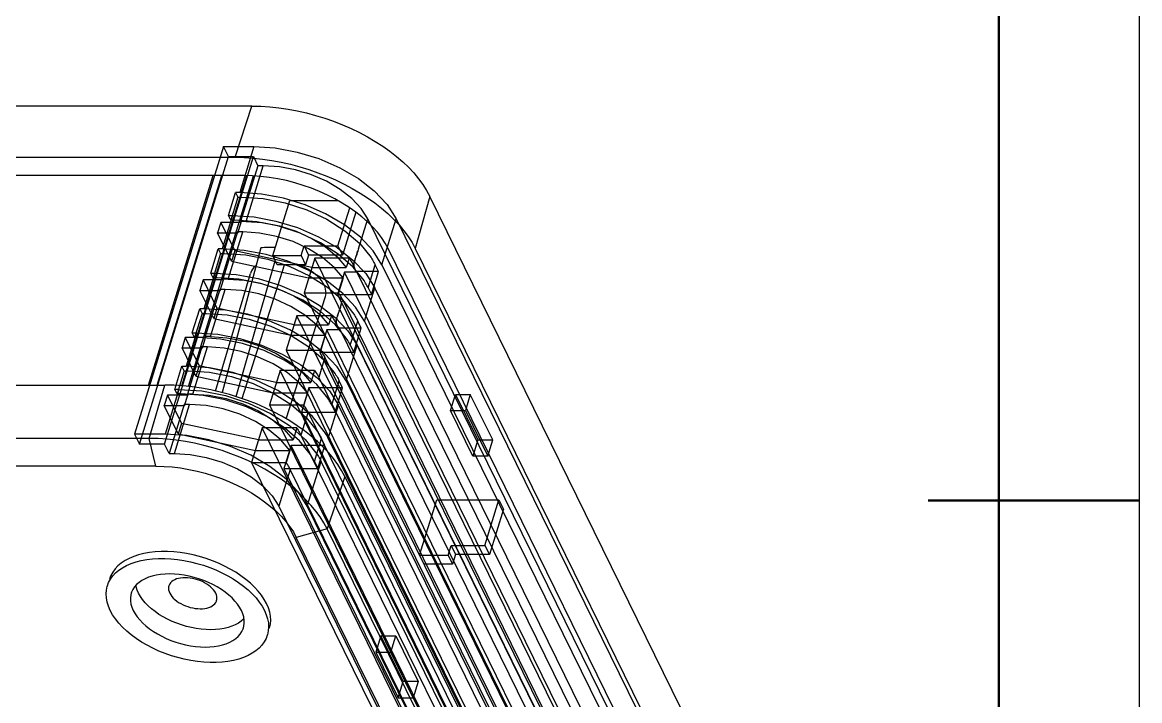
# Model space of a CAD drawing. Header units: millimetres. Extents: x 913 to 1720, y -130 to 440.
# Drawn here: x 1644.2 to 1720.3, y 141.4 to 187.6 of the extents above; entities that cross this region are included whole.
import ezdxf

# ---------------------------------------------------------------- set-up
doc = ezdxf.new("R2010")
doc.units = ezdxf.units.MM
doc.header["$LTSCALE"] = 30.734
doc.layers.get('0').update_dxf_attribs({"linetype": 'CONTINUOUS'})
doc.layers.add('图框_内框线', color=5, linetype='CONTINUOUS', lineweight=50)
doc.layers.add('图框_外框线', color=7, linetype='CONTINUOUS')

msp = doc.modelspace()

# ---------------------------------------------------------------- linework, layer by layer
at = {"linetype": 'Continuous'}
for p, q in [((1659.809, 181.874), (1530.953, 181.874)), ((1658.673, 178.389), (1659.809, 181.874)), ((1657.871, 179.121), (1651.819, 159.538)), ((1658.206, 178.437), (1657.871, 179.121)), ((1657.871, 179.121), (1659.943, 179.121)), ((1659.943, 179.121), (1658.975, 175.987)), ((1529.817, 178.389), (1658.673, 178.389)), ((1652.155, 158.854), (1658.206, 178.437)), ((1653.859, 158.854), (1659.91, 178.437)), ((1658.206, 178.437), (1659.91, 178.437)), ((1659.91, 178.437), (1660.215, 177.815)), ((1660.215, 177.815), (1659.041, 174.016)), ((1659.41, 174.016), (1660.584, 177.815)), ((1660.584, 177.815), (1660.215, 177.815)), ((1659.283, 177.146), (1530.427, 177.146)), ((1652.76, 162.88), (1657.169, 177.146)), ((1653.356, 162.88), (1657.765, 177.146)), ((1655.045, 162.83), (1659.468, 177.141)), ((1655.479, 162.787), (1659.911, 177.127)), ((1658.215, 174.421), (1658.699, 175.987)), ((1658.699, 175.987), (1658.853, 175.673)), ((1658.975, 175.987), (1658.699, 175.987)), ((1658.853, 175.673), (1658.369, 174.106)), ((1661.226, 171.693), (1662.388, 175.453)), ((1662.388, 175.453), (1665.646, 175.453)), ((1671.925, 175.732), (1670.934, 172.173)), ((1694.696, 129.329), (1671.925, 175.732)), ((1658.491, 174.421), (1657.789, 172.149)), ((1658.369, 174.106), (1658.215, 174.421)), ((1658.215, 174.421), (1658.491, 174.421)), ((1665.668, 172.359), (1666.47, 174.951)), ((1666.878, 174.664), (1665.973, 171.737)), ((1666.88, 174.663), (1666.432, 174.978)), ((1657.69, 173.954), (1657.472, 173.249)), ((1657.69, 173.954), (1658.636, 172.027)), ((1659.072, 173.954), (1657.69, 173.954)), ((1658.643, 174.11), (1658.572, 174.11)), ((1658.854, 173.249), (1659.072, 173.954)), ((1659.041, 174.016), (1659.072, 173.954)), ((1659.41, 174.016), (1659.041, 174.016)), ((1667.059, 172.152), (1667.695, 174.21)), ((1690.421, 127.9), (1667.695, 174.21)), ((1668.661, 171.077), (1669.629, 174.21)), ((1669.629, 174.21), (1692.355, 127.9)), ((1658.418, 171.322), (1657.472, 173.249)), ((1657.472, 173.249), (1658.854, 173.249)), ((1658.824, 173.311), (1657.831, 170.1)), ((1658.199, 170.1), (1659.192, 173.311)), ((1658.824, 173.311), (1658.854, 173.249)), ((1659.192, 173.311), (1658.824, 173.311)), ((1657.004, 170.504), (1657.513, 172.149)), ((1657.513, 172.149), (1657.667, 171.834)), ((1657.789, 172.149), (1657.513, 172.149)), ((1660.408, 172.217), (1657.774, 162.37)), ((1658.636, 172.027), (1658.418, 171.322)), ((1663.89, 170.893), (1658.636, 172.027)), ((1663.16, 171.693), (1663.366, 172.359)), ((1663.366, 172.359), (1663.671, 171.737)), ((1663.366, 172.359), (1665.668, 172.359)), ((1665.668, 172.359), (1665.973, 171.737)), ((1667.015, 172.006), (1666.942, 171.768)), ((1666.984, 171.904), (1667.023, 172.035)), ((1667.096, 172.272), (1667.015, 172.006)), ((1691.864, 125.77), (1669.092, 172.173)), ((1670.934, 172.173), (1693.706, 125.77)), ((1657.667, 171.834), (1657.159, 170.19)), ((1658.418, 171.322), (1663.672, 170.188)), ((1658.742, 162.093), (1661.398, 171.343)), ((1661.531, 171.072), (1661.226, 171.693)), ((1661.226, 171.693), (1663.16, 171.693)), ((1663.16, 171.693), (1663.465, 171.072)), ((1664.084, 171.52), (1663.357, 169.17)), ((1663.671, 171.737), (1663.465, 171.072)), ((1665.973, 171.737), (1663.671, 171.737)), ((1687.163, 124.488), (1664.084, 171.52)), ((1666.43, 171.52), (1664.084, 171.52)), ((1666.43, 171.52), (1666.237, 170.893)), ((1666.947, 171.78), (1666.965, 171.84)), ((1657.281, 170.504), (1656.53, 168.076)), ((1657.159, 170.19), (1657.004, 170.504)), ((1657.004, 170.504), (1657.281, 170.504)), ((1657.324, 162.477), (1659.705, 170.484)), ((1659.148, 161.958), (1662.018, 171.072)), ((1663.465, 171.072), (1661.531, 171.072)), ((1663.417, 170.883), (1663.21, 170.981)), ((1663.89, 170.893), (1666.237, 170.893)), ((1666.118, 170.565), (1665.646, 169.038)), ((1688.729, 124.488), (1666.118, 170.565)), ((1666.904, 170.565), (1666.118, 170.565)), ((1666.874, 170.651), (1666.909, 170.597)), ((1668.432, 170.604), (1666.957, 170.604)), ((1689.452, 124.766), (1666.96, 170.598)), ((1667.878, 170.032), (1668.039, 170.554)), ((1667.948, 169.038), (1668.432, 170.604)), ((1668.039, 170.554), (1668.203, 171.073)), ((1668.432, 170.604), (1668.203, 171.073)), ((1668.661, 171.077), (1691.387, 124.767)), ((1656.48, 170.037), (1656.262, 169.332)), ((1656.48, 170.037), (1657.426, 168.11)), ((1657.862, 170.037), (1656.48, 170.037)), ((1657.433, 170.193), (1657.362, 170.193)), ((1657.644, 169.332), (1657.862, 170.037)), ((1657.831, 170.1), (1657.862, 170.037)), ((1658.199, 170.1), (1657.831, 170.1)), ((1663.672, 170.188), (1666.019, 170.188)), ((1666.019, 170.188), (1665.704, 169.17)), ((1667.718, 169.506), (1667.878, 170.032)), ((1657.208, 167.405), (1656.262, 169.332)), ((1656.262, 169.332), (1657.644, 169.332)), ((1657.613, 169.395), (1656.621, 166.183)), ((1656.989, 166.183), (1657.982, 169.395)), ((1657.613, 169.395), (1657.644, 169.332)), ((1657.982, 169.395), (1657.613, 169.395)), ((1663.357, 169.17), (1688.497, 117.941)), ((1663.357, 169.17), (1665.704, 169.17)), ((1665.646, 169.038), (1689.821, 119.773)), ((1665.646, 169.038), (1667.948, 169.038)), ((1667.475, 167.238), (1668.177, 169.51)), ((1667.718, 169.506), (1667.948, 169.038)), ((1692.585, 119.773), (1668.177, 169.51)), ((1662.145, 160.585), (1664.814, 168.905)), ((1665.836, 168.19), (1665.812, 168.106)), ((1665.833, 168.181), (1665.876, 168.331)), ((1665.861, 168.28), (1665.9, 168.413)), ((1665.889, 168.375), (1665.927, 168.5)), ((1665.92, 168.474), (1665.957, 168.591)), ((1665.989, 168.688), (1665.953, 168.578)), ((1690.892, 117.941), (1665.989, 168.688)), ((1655.745, 166.431), (1656.254, 168.076)), ((1656.408, 167.761), (1655.9, 166.116)), ((1656.254, 168.076), (1656.408, 167.761)), ((1656.53, 168.076), (1656.254, 168.076)), ((1657.426, 168.11), (1657.208, 167.405)), ((1662.68, 166.976), (1657.426, 168.11)), ((1662.873, 167.603), (1662.147, 165.253)), ((1688.431, 115.522), (1662.873, 167.603)), ((1665.22, 167.603), (1662.873, 167.603)), ((1665.22, 167.603), (1665.026, 166.976)), ((1665.713, 167.802), (1665.746, 167.897)), ((1665.761, 167.942), (1665.778, 167.995)), ((1665.795, 168.053), (1665.769, 167.966)), ((1665.814, 168.115), (1665.789, 168.033)), ((1657.208, 167.405), (1662.462, 166.271)), ((1662.68, 166.976), (1665.026, 166.976)), ((1665.581, 167.41), (1665.568, 167.349)), ((1690.635, 116.103), (1665.773, 166.766)), ((1667.246, 166.766), (1665.773, 166.766)), ((1666.676, 166.142), (1666.845, 166.69)), ((1666.738, 165.121), (1667.246, 166.766)), ((1666.845, 166.69), (1667.016, 167.235)), ((1667.246, 166.766), (1667.016, 167.235)), ((1667.475, 167.238), (1692.569, 116.103)), ((1655.27, 166.121), (1655.052, 165.416)), ((1655.27, 166.121), (1656.215, 164.194)), ((1656.651, 166.121), (1655.27, 166.121)), ((1656.022, 166.431), (1655.32, 164.159)), ((1655.9, 166.116), (1655.745, 166.431)), ((1655.745, 166.431), (1656.022, 166.431)), ((1656.174, 166.12), (1656.103, 166.12)), ((1656.433, 165.416), (1656.651, 166.121)), ((1656.621, 166.183), (1656.651, 166.121)), ((1656.989, 166.183), (1656.621, 166.183)), ((1662.462, 166.271), (1664.808, 166.271)), ((1664.907, 166.648), (1664.435, 165.121)), ((1664.808, 166.271), (1664.494, 165.253)), ((1689.791, 115.942), (1664.907, 166.648)), ((1665.69, 166.648), (1664.907, 166.648)), ((1666.508, 165.59), (1666.676, 166.142)), ((1655.997, 163.489), (1655.052, 165.416)), ((1655.052, 165.416), (1656.433, 165.416)), ((1656.403, 165.478), (1655.41, 162.266)), ((1655.779, 162.266), (1656.771, 165.478)), ((1656.403, 165.478), (1656.433, 165.416)), ((1656.771, 165.478), (1656.403, 165.478)), ((1662.147, 165.253), (1687.982, 112.607)), ((1662.147, 165.253), (1664.494, 165.253)), ((1666.216, 163.165), (1666.967, 165.593)), ((1666.508, 165.59), (1666.738, 165.121)), ((1692.27, 114.031), (1666.967, 165.593)), ((1664.778, 164.771), (1664.355, 163.4)), ((1664.435, 165.121), (1689.507, 114.031)), ((1664.435, 165.121), (1666.738, 165.121)), ((1690.377, 112.607), (1664.778, 164.771)), ((1654.559, 162.592), (1655.043, 164.159)), ((1655.198, 163.845), (1654.714, 162.278)), ((1655.198, 163.845), (1655.043, 164.159)), ((1655.043, 164.159), (1655.32, 164.159)), ((1656.215, 164.194), (1655.997, 163.489)), ((1661.469, 163.06), (1656.215, 164.194)), ((1661.723, 163.882), (1660.997, 161.532)), ((1687.559, 111.236), (1661.723, 163.882)), ((1664.07, 163.882), (1661.723, 163.882)), ((1664.07, 163.882), (1663.816, 163.06)), ((1525.024, 162.88), (1653.88, 162.88)), ((1652.817, 159.247), (1653.88, 162.88)), ((1655.997, 163.489), (1661.251, 162.355)), ((1661.469, 163.06), (1663.816, 163.06)), ((1664.355, 163.4), (1689.953, 111.236)), ((1665.586, 162.617), (1665.758, 163.161)), ((1665.988, 162.693), (1665.758, 163.161)), ((1666.216, 163.165), (1691.52, 111.603)), ((1654.059, 162.204), (1653.841, 161.499)), ((1654.836, 162.592), (1653.892, 159.538)), ((1654.059, 162.204), (1655.005, 160.277)), ((1655.441, 162.204), (1654.059, 162.204)), ((1654.714, 162.278), (1654.559, 162.592)), ((1654.836, 162.592), (1654.559, 162.592)), ((1654.988, 162.282), (1654.917, 162.281)), ((1655.223, 161.499), (1655.441, 162.204)), ((1655.41, 162.266), (1655.441, 162.204)), ((1655.779, 162.266), (1655.41, 162.266)), ((1661.251, 162.355), (1663.598, 162.355)), ((1663.685, 162.693), (1663.177, 161.048)), ((1663.598, 162.355), (1663.344, 161.532)), ((1688.756, 111.603), (1663.685, 162.693)), ((1665.988, 162.693), (1663.685, 162.693)), ((1665.417, 162.068), (1665.586, 162.617)), ((1665.479, 161.048), (1665.988, 162.693)), ((1673.331, 161.155), (1673.67, 162.251)), ((1673.67, 162.251), (1675.196, 159.143)), ((1673.67, 162.251), (1674.684, 162.251)), ((1674.684, 162.251), (1674.345, 161.155)), ((1676.209, 159.143), (1674.684, 162.251)), ((1654.787, 159.572), (1653.841, 161.499)), ((1653.841, 161.499), (1655.223, 161.499)), ((1655.193, 161.561), (1654.164, 158.232)), ((1654.532, 158.232), (1655.561, 161.561)), ((1655.193, 161.561), (1655.223, 161.499)), ((1655.561, 161.561), (1655.193, 161.561)), ((1660.997, 161.532), (1686.555, 109.451)), ((1660.997, 161.532), (1663.344, 161.532)), ((1665.006, 159.248), (1665.708, 161.52)), ((1665.249, 161.516), (1665.417, 162.068)), ((1665.249, 161.516), (1665.479, 161.048)), ((1690.802, 110.384), (1665.708, 161.52)), ((1663.629, 161.05), (1663.144, 159.483)), ((1663.177, 161.048), (1688.039, 110.384)), ((1663.177, 161.048), (1665.479, 161.048)), ((1688.95, 109.451), (1663.629, 161.05)), ((1674.857, 158.047), (1673.331, 161.155)), ((1673.331, 161.155), (1674.345, 161.155)), ((1674.345, 161.155), (1675.87, 158.047)), ((1655.005, 160.277), (1654.787, 159.572)), ((1660.259, 159.143), (1655.005, 160.277)), ((1660.513, 159.965), (1659.787, 157.615)), ((1685.653, 108.737), (1660.513, 159.965)), ((1662.86, 159.965), (1660.513, 159.965)), ((1662.86, 159.965), (1662.606, 159.143)), ((1652.817, 159.247), (1523.96, 159.247)), ((1651.819, 159.538), (1652.155, 158.854)), ((1653.892, 159.538), (1651.819, 159.538)), ((1653.269, 157.36), (1652.817, 159.247)), ((1654.787, 159.572), (1660.041, 158.438)), ((1660.259, 159.143), (1662.606, 159.143)), ((1663.144, 159.483), (1688.047, 108.737)), ((1664.384, 158.726), (1664.547, 159.245)), ((1664.777, 158.776), (1664.547, 159.245)), ((1665.006, 159.248), (1689.413, 109.511)), ((1675.196, 159.143), (1674.857, 158.047)), ((1675.196, 159.143), (1676.209, 159.143)), ((1675.87, 158.047), (1676.209, 159.143)), ((1653.859, 158.854), (1652.155, 158.854)), ((1654.164, 158.232), (1653.859, 158.854)), ((1660.041, 158.438), (1662.388, 158.438)), ((1662.475, 158.776), (1661.991, 157.209)), ((1662.388, 158.438), (1662.134, 157.615)), ((1686.65, 109.511), (1662.475, 158.776)), ((1664.777, 158.776), (1662.475, 158.776)), ((1664.223, 158.204), (1664.384, 158.726)), ((1664.293, 157.209), (1664.777, 158.776)), ((1654.164, 158.232), (1654.532, 158.232)), ((1659.787, 157.615), (1682.866, 110.584)), ((1659.787, 157.615), (1662.134, 157.615)), ((1663.578, 154.627), (1664.522, 157.682)), ((1664.063, 157.678), (1664.223, 158.204)), ((1664.063, 157.678), (1664.293, 157.209)), ((1687.247, 111.372), (1664.522, 157.682)), ((1675.87, 158.047), (1674.857, 158.047)), ((1653.269, 157.36), (1524.412, 157.36)), ((1662.418, 157.133), (1661.644, 154.627)), ((1661.991, 157.209), (1684.484, 111.372)), ((1661.991, 157.209), (1664.293, 157.209)), ((1685.261, 110.584), (1662.418, 157.133)), ((1666.141, 156.663), (1664.932, 153.105)), ((1666.141, 156.663), (1688.913, 110.26)), ((1661.644, 154.627), (1684.369, 108.317)), ((1686.303, 108.317), (1663.578, 154.627)), ((1671.231, 151.304), (1672.393, 155.064)), ((1672.393, 155.064), (1676.63, 155.064)), ((1675.674, 151.97), (1676.63, 155.064)), ((1676.63, 155.064), (1676.935, 154.443)), ((1676.935, 154.443), (1675.979, 151.349)), ((1664.932, 153.105), (1662.832, 152.512)), ((1687.703, 106.701), (1664.932, 153.105)), ((1685.603, 106.109), (1662.832, 152.512)), ((1673.165, 151.304), (1673.371, 151.97)), ((1673.371, 151.97), (1673.676, 151.349)), ((1673.371, 151.97), (1675.674, 151.97)), ((1675.674, 151.97), (1675.979, 151.349)), ((1671.536, 150.683), (1671.231, 151.304)), ((1671.231, 151.304), (1673.165, 151.304)), ((1673.165, 151.304), (1673.47, 150.683)), ((1673.676, 151.349), (1673.47, 150.683)), ((1675.979, 151.349), (1673.676, 151.349)), ((1673.47, 150.683), (1671.536, 150.683)), ((1668.587, 145.801), (1668.248, 144.705)), ((1670.112, 142.693), (1668.587, 145.801)), ((1668.587, 145.801), (1669.6, 145.801)), ((1669.261, 144.705), (1669.6, 145.801)), ((1669.6, 145.801), (1671.125, 142.693)), ((1668.248, 144.705), (1669.773, 141.597)), ((1668.248, 144.705), (1669.261, 144.705)), ((1670.786, 141.597), (1669.261, 144.705)), ((1669.773, 141.597), (1670.112, 142.693)), ((1671.125, 142.693), (1670.112, 142.693)), ((1671.125, 142.693), (1670.786, 141.597)), ((1669.773, 141.597), (1670.786, 141.597))]:
    msp.add_line(p, q, dxfattribs=at)
for points in [[(1659.809, 181.874), (1660.411, 181.861), (1661.023, 181.822), (1661.643, 181.756), (1662.268, 181.665), (1662.895, 181.548), (1663.522, 181.407), (1664.145, 181.241), (1664.764, 181.051), (1665.374, 180.839), (1665.973, 180.605), (1666.558, 180.35), (1667.128, 180.075), (1667.679, 179.782), (1668.209, 179.471), (1668.716, 179.145), (1669.198, 178.803), (1669.653, 178.449), (1670.078, 178.083), (1670.473, 177.707), (1670.834, 177.322), (1671.162, 176.93), (1671.453, 176.534), (1671.708, 176.134), (1671.925, 175.732)], [(1659.943, 179.121), (1661.402, 179.027), (1662.898, 178.75), (1664.373, 178.3), (1665.794, 177.682), (1667.059, 176.942), (1668.145, 176.097), (1669.01, 175.181), (1669.629, 174.21)], [(1658.673, 178.389), (1659.288, 178.375), (1659.908, 178.336), (1660.532, 178.27), (1661.164, 178.177), (1661.801, 178.058), (1662.434, 177.915), (1663.065, 177.747), (1663.691, 177.555), (1664.307, 177.341), (1664.912, 177.104), (1665.505, 176.846), (1666.08, 176.569), (1666.636, 176.273), (1667.173, 175.958), (1667.685, 175.628), (1668.172, 175.284), (1668.633, 174.924), (1669.063, 174.555), (1669.462, 174.174), (1669.829, 173.784), (1670.16, 173.388), (1670.454, 172.989), (1670.712, 172.584), (1670.934, 172.173)], [(1667.695, 174.21), (1667.25, 174.91), (1666.618, 175.584), (1665.824, 176.205), (1664.88, 176.759), (1663.855, 177.206), (1662.773, 177.538), (1661.675, 177.744), (1660.584, 177.815)], [(1666.432, 174.978), (1665.96, 175.276), (1665.465, 175.556), (1664.947, 175.818), (1664.413, 176.06), (1663.864, 176.28), (1663.301, 176.478), (1662.731, 176.651), (1662.154, 176.8), (1661.572, 176.924), (1660.993, 177.02), (1660.42, 177.089), (1659.85, 177.131), (1659.283, 177.146)], [(1668.661, 171.077), (1668.055, 172.03), (1667.194, 172.948), (1666.112, 173.794), (1664.826, 174.549), (1663.43, 175.157), (1661.956, 175.61), (1660.461, 175.89), (1658.975, 175.987)], [(1658.853, 175.673), (1658.924, 175.674), (1658.971, 175.675), (1659.018, 175.676), (1659.065, 175.676), (1659.128, 175.677)], [(1659.128, 175.677), (1660.569, 175.579), (1662.07, 175.285), (1663.541, 174.807), (1664.918, 174.167), (1666.14, 173.391), (1667.155, 172.513), (1667.927, 171.559)], [(1658.491, 174.421), (1659.95, 174.327), (1661.445, 174.05), (1662.92, 173.6), (1664.342, 172.982), (1665.607, 172.242), (1666.692, 171.397), (1667.557, 170.481), (1668.177, 169.51)], [(1669.092, 172.173), (1668.885, 172.551), (1668.641, 172.921), (1668.36, 173.285), (1668.041, 173.644), (1667.684, 173.996), (1667.298, 174.336), (1666.88, 174.663)], [(1658.572, 174.11), (1658.525, 174.109), (1658.478, 174.109), (1658.43, 174.108), (1658.369, 174.106)], [(1667.442, 169.992), (1666.699, 170.917), (1665.692, 171.797), (1664.475, 172.577), (1663.103, 173.223), (1661.634, 173.706), (1660.133, 174.006), (1658.643, 174.11)], [(1659.41, 174.016), (1660.52, 173.943), (1661.677, 173.72), (1662.813, 173.357), (1663.879, 172.87), (1664.817, 172.289), (1665.618, 171.62), (1666.237, 170.893)], [(1666.019, 170.188), (1665.419, 170.896), (1664.623, 171.567), (1663.672, 172.159), (1662.606, 172.648), (1661.49, 173.007), (1660.333, 173.233), (1659.192, 173.311)], [(1667.475, 167.238), (1666.868, 168.192), (1666.008, 169.11), (1664.926, 169.956), (1663.64, 170.711), (1662.244, 171.319), (1660.77, 171.772), (1659.275, 172.052), (1657.789, 172.149)], [(1661.394, 172.239), (1661.362, 172.241), (1661.221, 172.248), (1661.081, 172.251), (1660.942, 172.251), (1660.806, 172.248), (1660.671, 172.241), (1660.538, 172.231), (1660.408, 172.217)], [(1657.667, 171.834), (1657.737, 171.836), (1657.785, 171.837), (1657.832, 171.838), (1657.879, 171.838), (1657.941, 171.838)], [(1657.941, 171.838), (1659.383, 171.741), (1660.884, 171.447), (1662.355, 170.969), (1663.732, 170.328), (1664.954, 169.552), (1665.969, 168.675), (1666.74, 167.72)], [(1666.43, 171.52), (1666.481, 171.445), (1666.529, 171.369), (1666.583, 171.282), (1666.626, 171.206), (1666.674, 171.118), (1666.715, 171.037)], [(1666.96, 170.598), (1666.928, 170.629), (1666.899, 170.657), (1666.874, 170.685), (1666.853, 170.709), (1666.836, 170.731), (1666.819, 170.757), (1666.801, 170.787), (1666.784, 170.821), (1666.769, 170.858), (1666.757, 170.901), (1666.748, 170.947), (1666.742, 170.994), (1666.741, 171.039), (1666.743, 171.085), (1666.747, 171.131), (1666.754, 171.175), (1666.764, 171.218), (1666.774, 171.262), (1666.787, 171.307), (1666.801, 171.352), (1666.816, 171.397)], [(1666.947, 171.78), (1666.908, 171.66), (1666.874, 171.563), (1666.842, 171.475), (1666.813, 171.391), (1666.789, 171.308), (1666.768, 171.23), (1666.751, 171.154)], [(1666.83, 171.439), (1666.845, 171.48), (1666.877, 171.569)], [(1666.877, 171.569), (1666.893, 171.617), (1666.911, 171.668), (1666.929, 171.722)], [(1667.927, 171.559), (1667.977, 171.479), (1668.026, 171.399), (1668.072, 171.319), (1668.117, 171.238), (1668.16, 171.158), (1668.203, 171.073)], [(1657.281, 170.504), (1658.74, 170.411), (1660.235, 170.134), (1661.71, 169.684), (1663.132, 169.066), (1664.396, 168.325), (1665.482, 167.481), (1666.347, 166.564), (1666.967, 165.593)], [(1660.081, 170.995), (1660.06, 170.981), (1659.949, 170.883), (1659.855, 170.776), (1659.78, 170.661), (1659.723, 170.539), (1659.705, 170.484)], [(1663.21, 170.981), (1662.994, 171.069), (1662.987, 171.072)], [(1664.725, 169.703), (1664.642, 169.851), (1664.542, 169.996), (1664.427, 170.137), (1664.293, 170.275), (1664.144, 170.41), (1663.981, 170.539), (1663.805, 170.661), (1663.615, 170.776), (1663.417, 170.883)], [(1666.715, 171.037), (1666.745, 170.975), (1666.773, 170.912), (1666.8, 170.849), (1666.825, 170.786), (1666.849, 170.723), (1666.874, 170.651)], [(1666.751, 171.154), (1666.745, 171.11), (1666.741, 171.066), (1666.741, 171.022), (1666.744, 170.979), (1666.749, 170.936), (1666.757, 170.896), (1666.766, 170.86), (1666.776, 170.827), (1666.788, 170.797), (1666.8, 170.771), (1666.812, 170.748), (1666.826, 170.724), (1666.841, 170.7), (1666.857, 170.676), (1666.874, 170.651)], [(1666.874, 170.651), (1666.876, 170.642), (1666.879, 170.632), (1666.882, 170.623), (1666.886, 170.613)], [(1666.886, 170.613), (1666.897, 170.585), (1666.904, 170.565)], [(1666.909, 170.597), (1666.909, 170.596), (1666.909, 170.594), (1666.909, 170.591), (1666.908, 170.588), (1666.906, 170.585), (1666.904, 170.581), (1666.903, 170.578), (1666.903, 170.575), (1666.902, 170.572)], [(1666.907, 170.572), (1666.908, 170.576), (1666.909, 170.58), (1666.91, 170.584), (1666.909, 170.589), (1666.908, 170.593), (1666.909, 170.597), (1666.911, 170.601), (1666.915, 170.605), (1666.921, 170.609)], [(1666.921, 170.609), (1666.922, 170.606), (1666.924, 170.604), (1666.927, 170.602), (1666.93, 170.601), (1666.934, 170.6), (1666.938, 170.6), (1666.943, 170.6), (1666.948, 170.6), (1666.954, 170.601)], [(1657.362, 170.193), (1657.314, 170.193), (1657.267, 170.192), (1657.22, 170.191), (1657.159, 170.19)], [(1666.232, 166.075), (1665.489, 167.001), (1664.482, 167.88), (1663.265, 168.66), (1661.892, 169.306), (1660.423, 169.79), (1658.922, 170.09), (1657.433, 170.193)], [(1658.199, 170.1), (1659.31, 170.026), (1660.467, 169.803), (1661.602, 169.44), (1662.669, 168.953), (1663.607, 168.373), (1664.408, 167.704), (1665.026, 166.976)], [(1667.718, 169.506), (1667.678, 169.586), (1667.636, 169.667), (1667.591, 169.747), (1667.545, 169.827), (1667.496, 169.907), (1667.442, 169.992)], [(1664.808, 166.271), (1664.209, 166.98), (1663.413, 167.651), (1662.461, 168.243), (1661.395, 168.731), (1660.28, 169.09), (1659.123, 169.317), (1657.982, 169.395)], [(1664.813, 168.905), (1664.837, 168.996), (1664.855, 169.131), (1664.852, 169.27), (1664.829, 169.411), (1664.787, 169.555), (1664.725, 169.703)], [(1665.989, 168.688), (1665.95, 168.763), (1665.91, 168.838), (1665.86, 168.926), (1665.814, 169.002), (1665.758, 169.089), (1665.704, 169.17)], [(1656.408, 167.761), (1656.479, 167.763), (1656.526, 167.764), (1656.573, 167.764), (1656.62, 167.765), (1656.683, 167.765)], [(1666.216, 163.165), (1665.61, 164.119), (1664.749, 165.036), (1663.667, 165.883), (1662.381, 166.637), (1660.985, 167.246), (1659.511, 167.699), (1658.016, 167.979), (1656.53, 168.076)], [(1656.683, 167.765), (1658.124, 167.668), (1659.625, 167.374), (1661.096, 166.896), (1662.473, 166.255), (1663.695, 165.479), (1664.71, 164.602), (1665.482, 163.647)], [(1665.22, 167.603), (1665.271, 167.528), (1665.319, 167.453), (1665.372, 167.365), (1665.416, 167.29), (1665.464, 167.202), (1665.505, 167.121)], [(1665.557, 167.291), (1665.569, 167.36), (1665.58, 167.406), (1665.598, 167.473)], [(1665.593, 167.454), (1665.608, 167.506), (1665.626, 167.56), (1665.643, 167.608)], [(1665.692, 167.747), (1665.666, 167.673), (1665.641, 167.604), (1665.618, 167.537), (1665.598, 167.473)], [(1665.657, 167.648), (1665.67, 167.683), (1665.72, 167.823)], [(1665.729, 167.847), (1665.745, 167.893), (1665.769, 167.966)], [(1666.74, 167.72), (1666.791, 167.64), (1666.84, 167.56), (1666.886, 167.48), (1666.931, 167.4), (1666.973, 167.32), (1667.016, 167.235)], [(1665.505, 167.121), (1665.54, 167.045), (1665.574, 166.97), (1665.605, 166.894), (1665.638, 166.807), (1665.664, 166.731), (1665.69, 166.648)], [(1665.562, 167.083), (1665.554, 167.136), (1665.55, 167.186), (1665.55, 167.23), (1665.554, 167.271), (1665.561, 167.314)], [(1665.557, 167.291), (1665.551, 167.237), (1665.55, 167.186), (1665.552, 167.137), (1665.559, 167.088)], [(1665.773, 166.766), (1665.736, 166.796), (1665.704, 166.826), (1665.676, 166.854), (1665.653, 166.879), (1665.635, 166.904), (1665.618, 166.932), (1665.601, 166.963), (1665.585, 166.997), (1665.572, 167.036), (1665.559, 167.088)], [(1665.569, 167.041), (1665.581, 167), (1665.593, 166.966), (1665.606, 166.938), (1665.62, 166.913), (1665.633, 166.889), (1665.647, 166.867), (1665.664, 166.844), (1665.682, 166.82), (1665.703, 166.795), (1665.725, 166.77)], [(1665.725, 166.77), (1665.722, 166.756), (1665.719, 166.742), (1665.715, 166.728), (1665.711, 166.715), (1665.707, 166.703), (1665.703, 166.69), (1665.699, 166.676), (1665.69, 166.648)], [(1665.69, 166.648), (1665.696, 166.662), (1665.7, 166.675), (1665.704, 166.688), (1665.706, 166.701), (1665.708, 166.713), (1665.712, 166.725), (1665.717, 166.736), (1665.725, 166.746), (1665.734, 166.755), (1665.745, 166.76), (1665.758, 166.764), (1665.773, 166.766)], [(1656.103, 166.12), (1656.056, 166.119), (1656.008, 166.119), (1655.961, 166.118), (1655.9, 166.116)], [(1656.022, 166.431), (1657.481, 166.337), (1658.976, 166.06), (1660.451, 165.61), (1661.873, 164.992), (1663.138, 164.252), (1664.223, 163.407), (1665.088, 162.491), (1665.708, 161.52)], [(1664.973, 162.002), (1664.23, 162.927), (1663.223, 163.807), (1662.006, 164.587), (1660.634, 165.233), (1659.165, 165.716), (1657.664, 166.016), (1656.174, 166.12)], [(1656.989, 166.183), (1658.099, 166.109), (1659.256, 165.886), (1660.392, 165.524), (1661.459, 165.036), (1662.396, 164.456), (1663.198, 163.787), (1663.816, 163.06)], [(1666.508, 165.59), (1666.468, 165.67), (1666.425, 165.75), (1666.381, 165.83), (1666.334, 165.91), (1666.286, 165.99), (1666.232, 166.075)], [(1663.598, 162.355), (1662.999, 163.063), (1662.202, 163.734), (1661.251, 164.326), (1660.185, 164.814), (1659.069, 165.173), (1657.912, 165.4), (1656.771, 165.478)], [(1664.778, 164.771), (1664.74, 164.846), (1664.7, 164.922), (1664.649, 165.01), (1664.604, 165.085), (1664.548, 165.173), (1664.494, 165.253)], [(1655.198, 163.845), (1655.268, 163.846), (1655.315, 163.847), (1655.363, 163.848), (1655.41, 163.848), (1655.472, 163.848)], [(1664.734, 159.73), (1663.934, 160.736), (1662.863, 161.677), (1661.567, 162.511), (1660.078, 163.213), (1658.51, 163.729), (1656.907, 164.049), (1655.32, 164.159)], [(1655.472, 163.848), (1656.914, 163.751), (1658.415, 163.457), (1659.886, 162.979), (1661.263, 162.338), (1662.485, 161.562), (1663.499, 160.685), (1664.271, 159.73)], [(1664.07, 163.882), (1664.121, 163.807), (1664.169, 163.732), (1664.223, 163.644), (1664.266, 163.569), (1664.314, 163.481), (1664.355, 163.4)], [(1665.482, 163.647), (1665.532, 163.567), (1665.581, 163.487), (1665.628, 163.407), (1665.672, 163.327), (1665.715, 163.247), (1665.758, 163.161)], [(1666.141, 156.663), (1665.919, 157.074), (1665.661, 157.479), (1665.367, 157.878), (1665.036, 158.274), (1664.669, 158.665), (1664.27, 159.045), (1663.84, 159.414), (1663.379, 159.774), (1662.892, 160.118), (1662.38, 160.448), (1661.843, 160.763), (1661.287, 161.059), (1660.712, 161.336), (1660.118, 161.595), (1659.514, 161.831), (1658.898, 162.045), (1658.271, 162.238), (1657.641, 162.405), (1657.008, 162.548), (1656.371, 162.667), (1655.739, 162.76), (1655.115, 162.826), (1654.495, 162.866), (1653.88, 162.88)], [(1654.917, 162.281), (1654.87, 162.281), (1654.822, 162.28), (1654.775, 162.279), (1654.714, 162.278)], [(1654.836, 162.592), (1656.401, 162.485), (1658.004, 162.168), (1659.573, 161.655), (1661.064, 160.955), (1662.362, 160.122), (1663.437, 159.183), (1664.25, 158.164)], [(1663.787, 158.164), (1663.044, 159.089), (1662.037, 159.969), (1660.82, 160.749), (1659.448, 161.394), (1657.979, 161.878), (1656.478, 162.178), (1654.988, 162.282)], [(1655.779, 162.266), (1656.889, 162.193), (1658.046, 161.97), (1659.182, 161.607), (1660.248, 161.12), (1661.186, 160.539), (1661.987, 159.87), (1662.606, 159.143)], [(1662.388, 158.438), (1661.788, 159.147), (1660.992, 159.817), (1660.041, 160.409), (1658.975, 160.898), (1657.859, 161.257), (1656.702, 161.484), (1655.561, 161.561)], [(1663.629, 161.05), (1663.59, 161.126), (1663.55, 161.201), (1663.5, 161.289), (1663.454, 161.364), (1663.398, 161.452), (1663.344, 161.532)], [(1665.249, 161.516), (1665.209, 161.597), (1665.167, 161.677), (1665.122, 161.757), (1665.076, 161.837), (1665.027, 161.917), (1664.973, 162.002)], [(1662.86, 159.965), (1662.91, 159.891), (1662.959, 159.815), (1663.012, 159.728), (1663.056, 159.652), (1663.103, 159.564), (1663.144, 159.483)], [(1664.932, 153.105), (1664.715, 153.506), (1664.461, 153.906), (1664.169, 154.303), (1663.842, 154.694), (1663.48, 155.079), (1663.086, 155.455), (1662.66, 155.821), (1662.206, 156.176), (1661.724, 156.517), (1661.216, 156.844), (1660.686, 157.154), (1660.135, 157.448), (1659.566, 157.722), (1658.98, 157.977), (1658.381, 158.212), (1657.771, 158.424), (1657.153, 158.613), (1656.529, 158.779), (1655.902, 158.921), (1655.275, 159.037), (1654.65, 159.129), (1654.031, 159.194), (1653.419, 159.234), (1652.817, 159.247)], [(1663.578, 154.627), (1662.971, 155.581), (1662.11, 156.498), (1661.028, 157.344), (1659.743, 158.099), (1658.347, 158.708), (1656.873, 159.16), (1655.377, 159.441), (1653.892, 159.538)], [(1664.271, 159.73), (1664.322, 159.651), (1664.371, 159.571), (1664.417, 159.49), (1664.462, 159.41), (1664.504, 159.33), (1664.547, 159.245)], [(1665.006, 159.248), (1664.972, 159.317), (1664.927, 159.403), (1664.88, 159.488), (1664.84, 159.557), (1664.789, 159.642), (1664.734, 159.73)], [(1654.532, 158.232), (1655.604, 158.163), (1656.701, 157.96), (1657.784, 157.63), (1658.828, 157.176), (1659.756, 156.632), (1660.553, 156.012), (1661.188, 155.339), (1661.644, 154.627)], [(1662.418, 157.133), (1662.38, 157.209), (1662.339, 157.284), (1662.289, 157.372), (1662.244, 157.448), (1662.188, 157.535), (1662.134, 157.615)], [(1664.063, 157.678), (1664.023, 157.758), (1663.98, 157.838), (1663.936, 157.919), (1663.89, 157.999), (1663.841, 158.079), (1663.787, 158.164)], [(1664.25, 158.164), (1664.293, 158.096), (1664.344, 158.01), (1664.394, 157.925), (1664.432, 157.856), (1664.477, 157.77), (1664.522, 157.682)], [(1653.269, 157.36), (1653.821, 157.346), (1654.377, 157.305), (1654.935, 157.238), (1655.5, 157.143), (1656.068, 157.023), (1656.63, 156.878), (1657.185, 156.709), (1657.735, 156.515), (1658.27, 156.301), (1658.79, 156.066), (1659.296, 155.81), (1659.778, 155.537), (1660.238, 155.246), (1660.675, 154.939), (1661.082, 154.62), (1661.46, 154.289), (1661.807, 153.946), (1662.118, 153.596), (1662.392, 153.241), (1662.63, 152.88), (1662.832, 152.512)], [(1660.807, 148.005), (1660.646, 148.295), (1660.456, 148.578), (1660.235, 148.856), (1659.983, 149.13), (1659.7, 149.398), (1659.392, 149.656), (1659.06, 149.902), (1658.702, 150.138), (1658.329, 150.357), (1657.939, 150.561), (1657.533, 150.749), (1657.116, 150.918), (1656.687, 151.07), (1656.248, 151.203), (1655.807, 151.315), (1655.363, 151.405), (1654.918, 151.474), (1654.48, 151.521), (1654.05, 151.545), (1653.627, 151.546), (1653.219, 151.524), (1652.826, 151.48), (1652.448, 151.413), (1652.091, 151.324), (1651.758, 151.214), (1651.446, 151.083), (1651.163, 150.933), (1650.908, 150.764), (1650.682, 150.576), (1650.488, 150.372), (1650.327, 150.151), (1650.197, 149.913), (1650.111, 149.688)], [(1649.966, 149.218), (1650.047, 149.432), (1650.173, 149.668), (1650.331, 149.887), (1650.521, 150.091), (1650.743, 150.279), (1650.993, 150.448), (1651.273, 150.6), (1651.582, 150.733), (1651.913, 150.845), (1652.268, 150.935), (1652.645, 151.004), (1653.037, 151.051), (1653.444, 151.075), (1653.866, 151.076), (1654.295, 151.054), (1654.732, 151.01), (1655.176, 150.943), (1655.619, 150.854), (1656.061, 150.744), (1656.501, 150.613), (1656.932, 150.463), (1657.353, 150.294), (1657.763, 150.106), (1658.157, 149.902), (1658.536, 149.681), (1658.898, 149.443), (1659.235, 149.195), (1659.546, 148.936), (1659.832, 148.665), (1660.087, 148.389), (1660.31, 148.11), (1660.501, 147.825), (1660.662, 147.535)], [(1657.445, 149.136), (1657.152, 149.295), (1656.846, 149.44), (1656.527, 149.571), (1656.202, 149.687), (1655.871, 149.786), (1655.533, 149.87), (1655.196, 149.935), (1654.862, 149.982), (1654.529, 150.011), (1654.206, 150.022), (1653.892, 150.013), (1653.587, 149.986), (1653.297, 149.94), (1653.024, 149.877), (1652.766, 149.795), (1652.53, 149.696), (1652.315, 149.582), (1652.122, 149.45), (1651.956, 149.305), (1651.815, 149.146), (1651.7, 148.972), (1651.614, 148.788), (1651.59, 148.717)], [(1650.161, 147.535), (1650.038, 147.825), (1649.95, 148.108), (1649.897, 148.386), (1649.881, 148.66), (1649.901, 148.928), (1649.956, 149.186), (1649.966, 149.218)], [(1652.09, 148.71), (1651.997, 148.93), (1651.934, 149.145), (1651.915, 149.26)], [(1654.151, 149.212), (1654.135, 149.146), (1654.125, 149.042), (1654.134, 148.935), (1654.162, 148.824), (1654.209, 148.71)], [(1657.34, 148.71), (1657.275, 148.824), (1657.195, 148.934), (1657.101, 149.04), (1656.991, 149.143), (1656.867, 149.242), (1656.732, 149.334), (1656.587, 149.419), (1656.431, 149.498), (1656.27, 149.567), (1656.106, 149.626), (1655.937, 149.676), (1655.768, 149.715), (1655.599, 149.743), (1655.43, 149.76), (1655.266, 149.767), (1655.107, 149.762), (1654.953, 149.745), (1654.81, 149.718), (1654.677, 149.68), (1654.554, 149.631), (1654.445, 149.572), (1654.351, 149.503), (1654.271, 149.426), (1654.208, 149.34), (1654.163, 149.247), (1654.151, 149.212)], [(1651.59, 148.717), (1651.559, 148.595), (1651.533, 148.391), (1651.537, 148.183), (1651.57, 147.971), (1651.634, 147.756), (1651.727, 147.535)], [(1659.078, 146.806), (1658.888, 146.674), (1658.677, 146.559), (1658.443, 146.459), (1658.187, 146.376), (1657.915, 146.31), (1657.627, 146.263), (1657.323, 146.234), (1657.009, 146.224), (1656.687, 146.232), (1656.355, 146.26), (1656.021, 146.305), (1655.685, 146.369), (1655.347, 146.451), (1655.014, 146.549), (1654.687, 146.664), (1654.365, 146.795), (1654.056, 146.94), (1653.759, 147.1), (1653.473, 147.273), (1653.207, 147.457), (1652.962, 147.651), (1652.736, 147.854), (1652.535, 148.063), (1652.362, 148.274), (1652.213, 148.49), (1652.09, 148.71)], [(1654.209, 148.71), (1654.274, 148.596), (1654.354, 148.487), (1654.448, 148.381), (1654.559, 148.278), (1654.683, 148.178), (1654.817, 148.086), (1654.961, 148.002), (1655.114, 147.924), (1655.273, 147.855), (1655.438, 147.796), (1655.608, 147.746), (1655.778, 147.706), (1655.95, 147.678), (1656.121, 147.66), (1656.287, 147.653), (1656.447, 147.659), (1656.602, 147.676), (1656.745, 147.704), (1656.878, 147.742), (1657, 147.792), (1657.108, 147.851), (1657.201, 147.919), (1657.28, 147.997), (1657.342, 148.082), (1657.387, 148.175), (1657.398, 148.208)], [(1657.398, 148.208), (1657.415, 148.275), (1657.424, 148.379), (1657.415, 148.486), (1657.387, 148.596), (1657.34, 148.71)], [(1659.096, 147.535), (1658.973, 147.755), (1658.825, 147.97), (1658.653, 148.18), (1658.454, 148.387), (1658.231, 148.589), (1657.989, 148.781), (1657.727, 148.963), (1657.445, 149.136)], [(1661.003, 146.322), (1661.066, 146.605), (1661.087, 146.875), (1661.071, 147.151), (1661.019, 147.43), (1660.931, 147.715), (1660.807, 148.005)], [(1660.857, 145.852), (1660.776, 145.638), (1660.65, 145.403), (1660.492, 145.183), (1660.302, 144.979), (1660.08, 144.792), (1659.83, 144.622), (1659.55, 144.471), (1659.241, 144.337), (1658.91, 144.225), (1658.555, 144.135), (1658.178, 144.066), (1657.786, 144.019), (1657.379, 143.996), (1656.957, 143.995), (1656.528, 144.016), (1656.091, 144.06), (1655.647, 144.127), (1655.204, 144.216), (1654.762, 144.326), (1654.322, 144.457), (1653.891, 144.608), (1653.47, 144.777), (1653.06, 144.965), (1652.666, 145.169), (1652.287, 145.39), (1651.925, 145.627), (1651.588, 145.875), (1651.277, 146.135), (1650.991, 146.405), (1650.736, 146.681), (1650.513, 146.96), (1650.322, 147.245), (1650.161, 147.535)], [(1651.727, 147.535), (1651.85, 147.315), (1651.998, 147.1), (1652.17, 146.89), (1652.369, 146.683), (1652.592, 146.482), (1652.834, 146.289), (1653.096, 146.107), (1653.378, 145.935), (1653.671, 145.776), (1653.977, 145.631), (1654.296, 145.499), (1654.621, 145.384), (1654.952, 145.284), (1655.29, 145.201), (1655.627, 145.135), (1655.961, 145.088), (1656.294, 145.059), (1656.617, 145.049), (1656.931, 145.057), (1657.236, 145.085), (1657.526, 145.13), (1657.799, 145.194), (1658.057, 145.276), (1658.293, 145.374), (1658.508, 145.489), (1658.701, 145.62), (1658.867, 145.765), (1659.008, 145.925), (1659.123, 146.098), (1659.209, 146.282), (1659.233, 146.354)], [(1659.271, 146.985), (1659.241, 146.951), (1659.078, 146.806)], [(1659.233, 146.354), (1659.264, 146.476), (1659.29, 146.679), (1659.286, 146.888), (1659.253, 147.099), (1659.189, 147.315), (1659.096, 147.535)], [(1660.662, 147.535), (1660.785, 147.246), (1660.873, 146.962), (1660.926, 146.684), (1660.942, 146.41), (1660.922, 146.142), (1660.867, 145.885), (1660.857, 145.852)]]:
    msp.add_lwpolyline(points, dxfattribs=at)
at = {"layer": '图框_内框线', "color": 0}
msp.add_lwpolyline([(936.913, -120.487), (1710.673, -120.487), (1710.673, 430.553), (936.913, 430.553)], close=True, dxfattribs=at)
msp.add_lwpolyline([(1705.873, 155.033), (1720.273, 155.033)], dxfattribs=at)
at = {"layer": '图框_外框线', "color": 0}
msp.add_lwpolyline([(912.913, -130.087), (1720.273, -130.087), (1720.273, 440.153), (912.913, 440.153)], close=True, dxfattribs=at)

doc.saveas('drawing.dxf')
